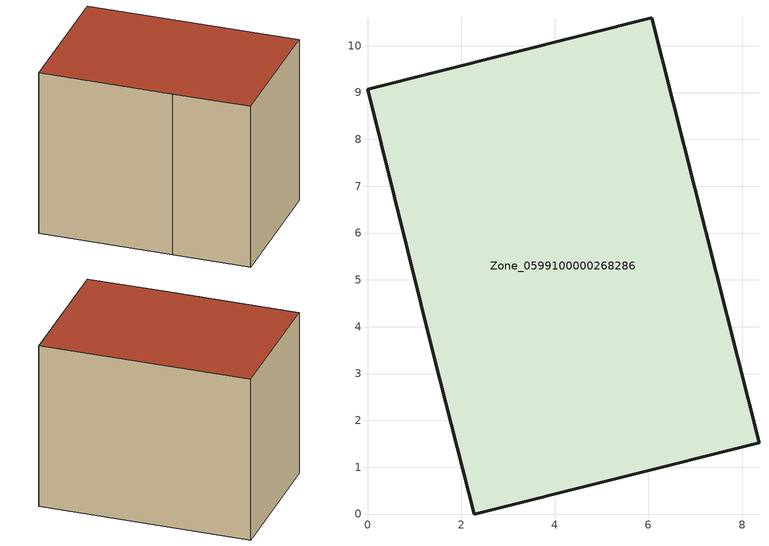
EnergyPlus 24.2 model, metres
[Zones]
Zone_0599100000268286
 floor ground (C_G): 6.07,10.59 8.36,1.53 2.28,0 1.43,3.34 0,9.07 z0
 wall outside (C_F): 1.43,3.34 2.28,0 8.36,1.53 6.07,10.59 0,9.07 1.43,3.34 z0:7.59
 roof outside (C_R): 8.36,1.53 6.07,10.59 0,9.07 1.43,3.34 2.28,0 z7.59
[BUILDING]
Pand.0599100000268286: North Axis=0; Terrain=City; Loads Convergence Tolerance Value=0.04; Temperature Convergence Tolerance Value=0.4; Solar Distribution=FullExterior; Maximum Number of Warmup Days=25; Minimum Number of Warmup Days=1
[Site:Location]
Rotterdam.The.Hague.AP_ZH_NLD Design_Conditions: Latitude=51.96; Longitude=4.45; Time Zone=1; Elevation=-4.5
[SITE:GROUNDTEMPERATURE:BUILDINGSURFACE]
18, 18, 18, 18, 18, 18, 18, 18, 18, 18, 18, 18
[MATERIAL] Thermal Absorptance=0.9; Solar Absorptance=0.7; Visible Absorptance=0.7
Name | Roughness | Thickness | Conductivity | Density | Specific Heat
G.TC.1965-1974 | MediumSmooth | 0.15 | 0.882353 | 540 | 1210
F.TC.1965-1974 | Rough | 0.3 | 0.697674 | 1920 | 840
R.TC.1965-1974 | MediumRough | 0.2 | 0.232558 | 1500 | 1000
[CONSTRUCTION]
C_G: G.TC.1965-1974
C_F: F.TC.1965-1974
C_R: R.TC.1965-1974
[ZONE]
Zone_0599100000268286: Type=1; Multiplier=1; Ceiling Height=Autocalculate; Volume=Autocalculate; Floor Area=autocalculate; Part of Total Floor Area=Yes
[ZONEINFILTRATION:DESIGNFLOWRATE]
Infil_Zone_0599100000268286: Zone or ZoneList or Space or SpaceList=Zone_0599100000268286; Schedule=AlwaysOn; Design Flow Rate Calculation Method=Flow/Area; Flow Rate per Floor Area=0.003; Constant Term Coefficient=1; Temperature Term Coefficient=0; Velocity Term Coefficient=0; Velocity Squared Term Coefficient=0
[HVACTEMPLATE:ZONE:IDEALLOADSAIRSYSTEM]
Zone_0599100000268286: Maximum Heating Supply Air Temperature=50; Minimum Cooling Supply Air Temperature=13; Maximum Heating Supply Air Humidity Ratio=0.0156; Minimum Cooling Supply Air Humidity Ratio=0.0077; Heating Limit=NoLimit; Cooling Limit=NoLimit; Dehumidification Control Type=ConstantSensibleHeatRatio; Cooling Sensible Heat Ratio=0.7; Dehumidification Setpoint=60; Humidification Control Type=None; Humidification Setpoint=30; Outdoor Air Method=None; Outdoor Air Flow Rate per Person=0.00944; Outdoor Air Flow Rate per Zone Floor Area=0; Outdoor Air Flow Rate per Zone=0; Demand Controlled Ventilation Type=None; Outdoor Air Economizer Type=NoEconomizer; Heat Recovery Type=None; Sensible Heat Recovery Effectiveness=0.7; Latent Heat Recovery Effectiveness=0.65
[ZONECONTROL:THERMOSTAT]
ThermostatControl_Zone_0599100000268286: Zone or ZoneList=Zone_0599100000268286; Control Type Schedule=DualSetpointControlType; Control 1=Thermostat_Zone_0599100000268286; Temperature Difference Between Cutout And Setpoint=0
[THERMOSTATSETPOINT:DUALSETPOINT]
Thermostat_Zone_0599100000268286: Heating Setpoint Temperature Schedule=HeatingSetpoint_Zone_0599100000268286; Cooling Setpoint Temperature Schedule=CoolingSetpoint_Zone_0599100000268286
[SCHEDULE:COMPACT]
HeatingSetpoint_Zone_0599100000268286: Through: 12/31, For: AllDays, Until: 24:00, 21
CoolingSetpoint_Zone_0599100000268286: Through: 12/31, For: AllDays, Until: 24:00, 24
DualSetpointControlType: Through: 12/31, For: AllDays, Until: 24:00, 4
AlwaysOn: Through: 12/31, For: AllDays, Until: 24:00, 1
